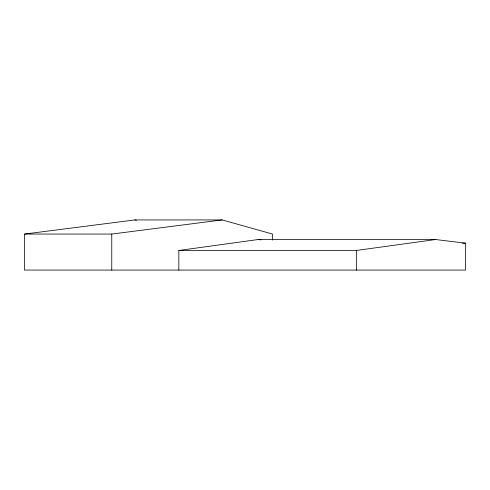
<?xml version="1.0" encoding="UTF-8"?>
<svg xmlns="http://www.w3.org/2000/svg" width="490" height="490" viewBox="0 0 490 490"><rect width="100%" height="100%" fill="white"/><g stroke="black" fill="none" stroke-linecap="round" stroke-linejoin="round"><path stroke-width="0.73" d="M178.838 270.07L178.838 250.47L258.138 239.53L435.647 239.53L465.5 243.175L465.5 270.07L24.5 270.07L24.5 234.061L134.909 219.93L222.172 219.93L272.55 234.061L272.55 240.137M178.838 250.47L356.34 250.47L435.647 239.53M24.5 234.061L111.769 234.061L222.172 219.93M462.438 243.175L465.5 243.175M258.138 239.53L261.121 239.892M134.909 219.93L136.367 220.341M356.34 250.47L356.34 270.07M111.769 234.061L111.769 270.07"/></g></svg>
